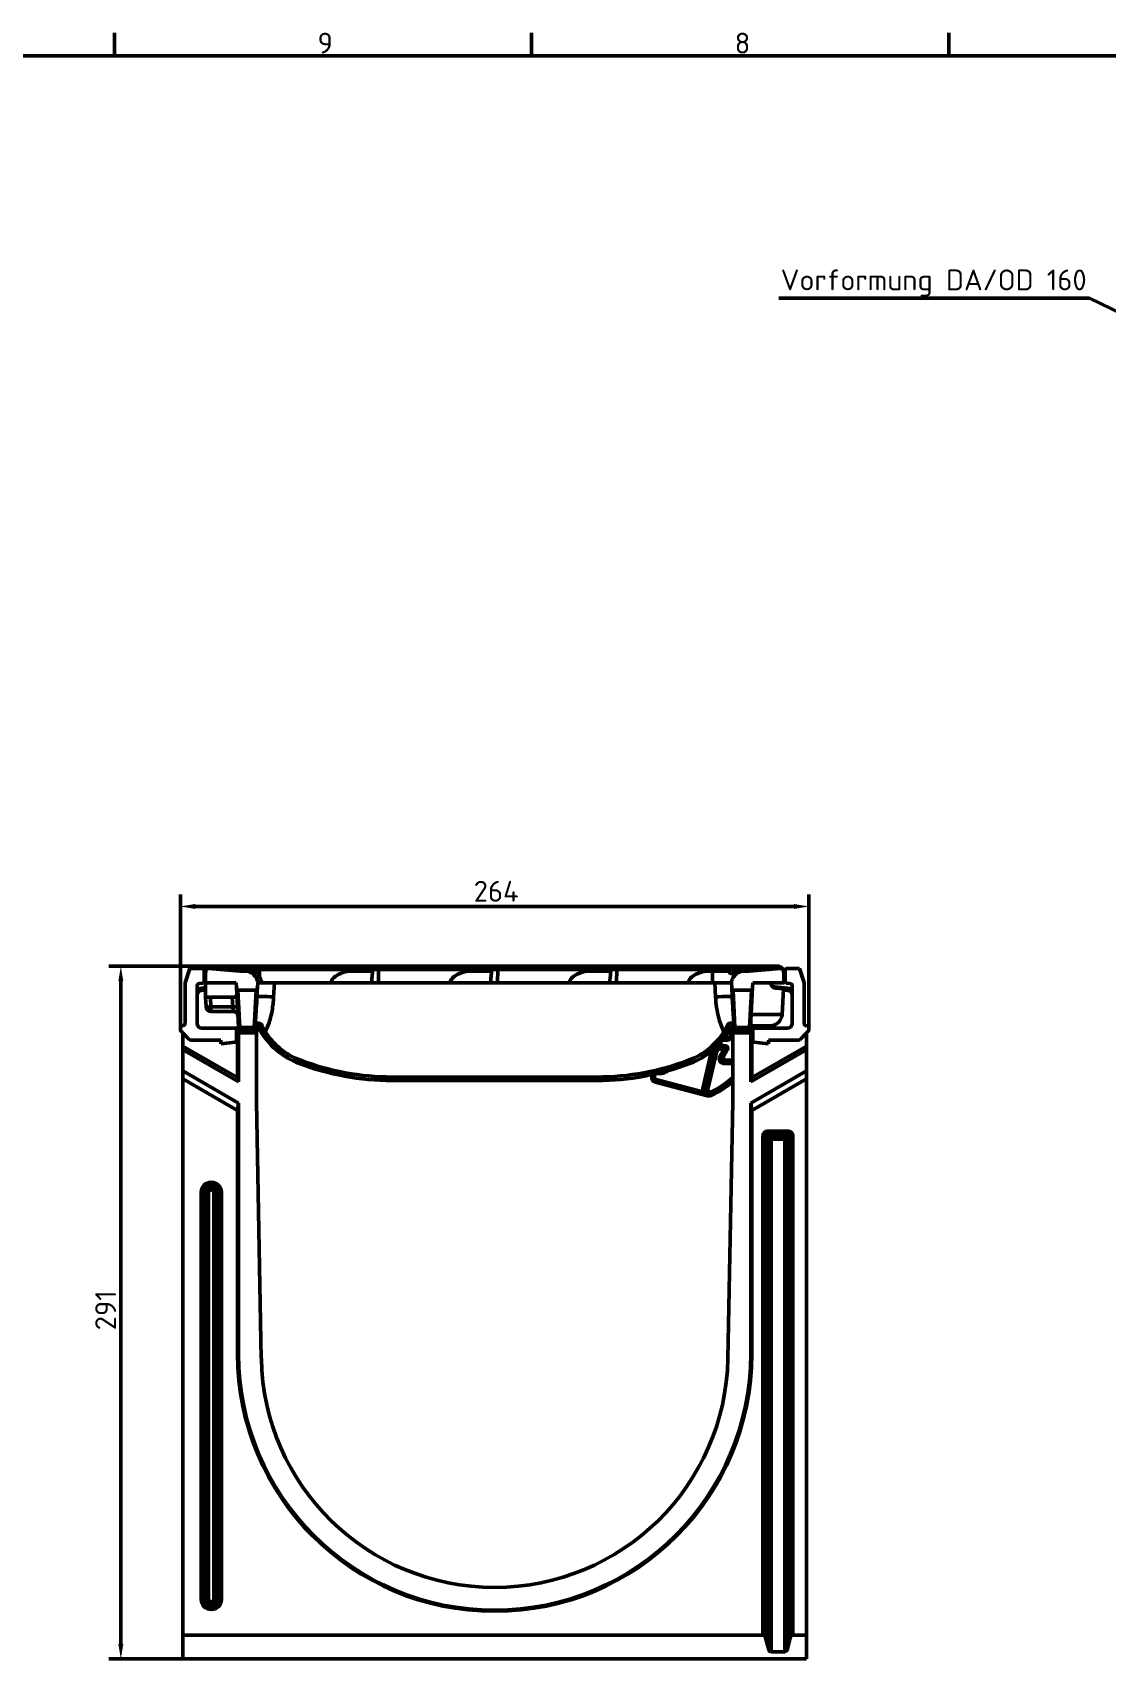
# Model space of a CAD drawing. Header units: millimetres. Extents: x 0 to 2774, y -40 to 1485.
# Drawn here: x 491 to 942, y 759 to 1445 of the extents above; entities that cross this region are included whole.
import ezdxf

# ---------------------------------------------------------------- set-up
doc = ezdxf.new("R2010")
doc.units = ezdxf.units.MM
doc.header["$LTSCALE"] = 2.5
doc.layers.get('0').update_dxf_attribs({"lineweight": 50})
doc.layers.get('Defpoints').update_dxf_attribs({"lineweight": 50})
for name, color, linetype, lineweight in [('Bemaßung (ISO)', 7, 'Continuous', 50), ('Rahmen (ISO)', 7, 'Continuous', 50), ('Sichtbar (ISO)', 7, 'Continuous', 50), ('Sichtbar schmal (ISO)', 7, 'Continuous', 50), ('Symbol (ISO)', 7, 'Continuous', 50)]:
    doc.layers.add(name, color=color, linetype=linetype, lineweight=lineweight)
doc.styles.add('Notiztext (DIN)', font='isocpeur.ttf')
doc.styles.add('TXT 3_5', font='isocpeur.ttf')
doc.dimstyles.new('Anrin Standard (DIN)', dxfattribs={"dimscale": 2.5, "dimtxt": 3.5, "dimasz": 2.5, "dimexe": 2, "dimexo": 0, "dimgap": 0.8, "dimtad": 1, "dimrnd": 1e-08, "dimtxsty": 'TXT 3_5', "dimcen": 0.09, "dimdle": 10, "dimclrd": 256, "dimclre": 256, "dimclrt": 256, "dimadec": 0, "dimazin": 2, "dimtfac": 0.714286, "dimtmove": 0, "dimatfit": 3, "dimfxl": 1, "dimtolj": 1, "dimlwd": -1, "dimlwe": -1, "dimarcsym": 0})

# ---------------------------------------------------------------- blocks, each defined once
blk = doc.blocks.new('Ränder Standardrahmen')
at = {"layer": 'Rahmen (ISO)'}
for p, q in [((210.25, 574), (210.25, 577.9)), ((280.33, 574), (280.33, 577.9)), ((350.42, 574), (350.42, 577.9))]:
    blk.add_line(p, q, dxfattribs=at)
at = {"layer": 'Rahmen (ISO)', "flags": 128}
blk.add_lwpolyline([(20, 20), (20, 574), (821, 574), (821, 20), (20, 20)], dxfattribs=at)
at = {"layer": 'Rahmen (ISO)', "char_height": 3.5, "attachment_point": 7, "style": 'Notiztext (DIN)'}
for s, insert in [('9', (244.37, 574.4)), ('8', (314.45, 574.4))]:
    blk.add_mtext(s, dxfattribs=dict(at, insert=insert))
blk = doc.blocks.new('*D38')
at = {"layer": 'Bemaßung (ISO)', "transparency": 16777216}
for p, q in [((553.3, 1027.04), (553.3, 1082.66)), ((559.55, 1077.66), (811.05, 1077.66)), ((817.3, 1027.04), (817.3, 1082.66))]:
    blk.add_line(p, q, dxfattribs=at)
for points in [[(559.55, 1078.7), (559.55, 1076.62), (553.3, 1077.66)], [(811.05, 1078.7), (811.05, 1076.62), (817.3, 1077.66)]]:
    blk.add_solid(points, dxfattribs=at)
at = {"layer": 'Defpoints', "color": 0, "transparency": 16777216}
for p in [(817.3, 1077.66), (553.3, 1027.04), (817.3, 1027.04)]:
    blk.add_point(p, dxfattribs=at)
at = {"layer": 'Bemaßung (ISO)', "transparency": 16777216, "insert": (676.52, 1088.41), "char_height": 8.75, "attachment_point": 1, "style": 'TXT 3_5'}
blk.add_mtext('\\A1;264', dxfattribs=at)
blk = doc.blocks.new('*D39')
at = {"layer": 'Bemaßung (ISO)', "transparency": 16777216}
for p, q in [((566.14, 1052.54), (523.3, 1052.54)), ((528.3, 1046.29), (528.3, 767.79)), ((554.3, 761.54), (523.3, 761.54))]:
    blk.add_line(p, q, dxfattribs=at)
for points in [[(527.25, 1046.29), (529.34, 1046.29), (528.3, 1052.54)], [(527.25, 767.79), (529.34, 767.79), (528.3, 761.54)]]:
    blk.add_solid(points, dxfattribs=at)
at = {"layer": 'Defpoints', "color": 0, "transparency": 16777216}
for p in [(566.14, 1052.54), (528.3, 761.54), (554.3, 761.54)]:
    blk.add_point(p, dxfattribs=at)
at = {"layer": 'Bemaßung (ISO)', "transparency": 16777216, "insert": (517.55, 899.58), "char_height": 8.75, "attachment_point": 1, "rotation": 90, "style": 'TXT 3_5'}
blk.add_mtext('\\A1;291', dxfattribs=at)
blk = doc.blocks.new('Führungslinientext1')
at = {"layer": 'Symbol (ISO)'}
h = blk.add_hatch(color=256, dxfattribs=at)
edge = h.paths.add_edge_path(flags=0)
edge.add_arc((423.55, 509.16), 0.625, 0, 360)
for p, q in [((321.88, 533.31), (371.56, 533.31)), ((374.06, 533.31), (371.56, 533.31)), ((421.3, 510.26), (374.06, 533.31)), ((421.3, 510.26), (422.99, 509.44))]:
    blk.add_line(p, q, dxfattribs=at)
blk.add_circle((423.55, 509.16), 0.625, dxfattribs=at)
at = {"layer": 'Symbol (ISO)', "insert": (322.18, 533.55), "char_height": 3.5, "attachment_point": 7, "style": 'Notiztext (DIN)'}
blk.add_mtext('Vorformung DA/OD 160', dxfattribs=at)

msp = doc.modelspace()

# ---------------------------------------------------------------- linework, layer by layer
at = {"layer": 'Sichtbar (ISO)'}
for p, q in [((555.322, 1045.617), (557.296, 1051.54)), ((557.296, 1051.54), (562.796, 1051.54)), ((564.049, 1050.999), (563.295, 1051.065)), ((563.296, 1051.04), (563.296, 1045.99)), ((563.941, 1050.627), (563.796, 1048.969)), ((563.796, 1045.54), (563.796, 1048.969)), ((565.084, 1052.101), (564.23, 1051.247)), ((578.296, 1050.54), (565.012, 1051.537)), ((566.144, 1052.54), (578.886, 1052.54)), ((580.328, 1050.54), (578.296, 1050.54)), ((578.886, 1052.54), (579.428, 1052.54)), ((579.428, 1052.54), (580.053, 1052.54)), ((580.053, 1052.54), (581.346, 1052.54)), ((584.059, 1050.54), (580.328, 1050.54)), ((580.922, 1051.171), (580.978, 1050.54)), ((581.346, 1052.54), (585.608, 1052.54)), ((584.114, 1051.171), (584.056, 1050.51)), ((585.608, 1052.54), (586.902, 1052.54)), ((586.902, 1052.54), (628.886, 1052.54)), ((634.059, 1050.54), (625.555, 1050.54)), ((628.886, 1052.54), (629.428, 1052.54)), ((629.428, 1052.54), (630.053, 1052.54)), ((630.053, 1052.54), (631.346, 1052.54)), ((630.922, 1051.171), (630.978, 1050.54)), ((631.346, 1052.54), (635.608, 1052.54)), ((634.114, 1051.171), (633.773, 1047.279)), ((635.608, 1052.54), (636.902, 1052.54)), ((636.902, 1052.54), (678.886, 1052.54)), ((684.059, 1050.54), (675.555, 1050.54)), ((678.886, 1052.54), (679.428, 1052.54)), ((679.428, 1052.54), (680.053, 1052.54)), ((680.053, 1052.54), (681.346, 1052.54)), ((680.922, 1051.171), (680.978, 1050.54)), ((681.346, 1052.54), (685.608, 1052.54)), ((684.114, 1051.171), (683.773, 1047.279)), ((685.608, 1052.54), (686.902, 1052.54)), ((686.902, 1052.54), (728.886, 1052.54)), ((734.059, 1050.54), (725.555, 1050.54)), ((728.886, 1052.54), (729.428, 1052.54)), ((729.428, 1052.54), (730.053, 1052.54)), ((730.053, 1052.54), (731.346, 1052.54)), ((730.922, 1051.171), (730.978, 1050.54)), ((731.346, 1052.54), (735.608, 1052.54)), ((734.114, 1051.171), (733.773, 1047.279)), ((735.608, 1052.54), (736.902, 1052.54)), ((736.902, 1052.54), (778.886, 1052.54)), ((776.796, 1050.54), (775.555, 1050.54)), ((784.059, 1050.54), (776.796, 1050.54)), ((778.886, 1052.54), (779.428, 1052.54)), ((779.428, 1052.54), (780.053, 1052.54)), ((780.053, 1052.54), (781.346, 1052.54)), ((780.922, 1051.171), (780.978, 1050.54)), ((781.346, 1052.54), (785.608, 1052.54)), ((784.114, 1051.171), (784.012, 1050.007)), ((785.608, 1052.54), (786.902, 1052.54)), ((786.902, 1052.54), (804.448, 1052.54)), ((790.264, 1050.54), (789.372, 1050.54)), ((792.296, 1050.54), (790.264, 1050.54)), ((805.58, 1051.537), (792.296, 1050.54)), ((806.362, 1051.247), (805.508, 1052.101)), ((807.297, 1051.065), (806.543, 1050.999)), ((806.796, 1048.969), (806.651, 1050.627)), ((806.796, 1045.54), (806.796, 1048.969)), ((807.296, 1045.99), (807.296, 1051.04)), ((807.796, 1051.54), (813.296, 1051.54)), ((813.296, 1051.54), (815.27, 1045.617)), ((555.296, 1028.54), (555.296, 1045.459)), ((560.296, 1044.325), (560.296, 1028.54)), ((562.848, 1045.493), (561.191, 1045.319)), ((562.122, 1042.913), (563.796, 1043.059)), ((562.122, 1042.394), (563.339, 1042.5)), ((563.796, 1045.54), (576.8, 1045.54)), ((563.796, 1039.54), (563.796, 1045.54)), ((576.8, 1045.54), (576.9, 1043.626)), ((576.9, 1043.626), (577.771, 1027.014)), ((577.45, 1042.478), (585.142, 1042.478)), ((585.491, 1039.806), (585.691, 1043.626)), ((585.691, 1043.626), (585.792, 1045.54)), ((585.792, 1045.54), (585.812, 1045.54)), ((585.812, 1045.54), (587.356, 1045.54)), ((587.356, 1045.54), (616.719, 1045.54)), ((616.719, 1045.54), (633.65, 1045.54)), ((633.65, 1045.54), (636.496, 1045.54)), ((636.496, 1045.54), (666.719, 1045.54)), ((666.719, 1045.54), (683.65, 1045.54)), ((683.65, 1045.54), (686.496, 1045.54)), ((686.496, 1045.54), (716.719, 1045.54)), ((716.719, 1045.54), (733.65, 1045.54)), ((733.65, 1045.54), (736.496, 1045.54)), ((736.496, 1045.54), (766.719, 1045.54)), ((766.719, 1045.54), (776.796, 1045.54)), ((776.796, 1045.54), (784.78, 1045.54)), ((784.78, 1045.54), (784.8, 1045.54)), ((784.8, 1045.54), (784.9, 1043.626)), ((784.9, 1043.626), (785.101, 1039.806)), ((785.45, 1042.478), (793.142, 1042.478)), ((792.821, 1027.014), (793.691, 1043.626)), ((793.691, 1043.626), (793.792, 1045.54)), ((793.792, 1045.54), (806.796, 1045.54)), ((801.296, 1045.54), (801.296, 1045.373)), ((803.122, 1043.381), (808.47, 1042.913)), ((806.044, 1032.279), (806.61, 1043.075)), ((806.796, 1043.059), (806.796, 1042.998)), ((807.252, 1042.5), (808.47, 1042.394)), ((809.4, 1045.319), (807.744, 1045.493)), ((810.296, 1028.54), (810.296, 1044.325)), ((815.296, 1045.459), (815.296, 1028.54)), ((563.796, 1039.54), (576.296, 1039.54)), ((563.901, 1039.54), (564.116, 1035.436)), ((576.296, 1039.54), (577.074, 1040.318)), ((566.113, 1033.54), (575.531, 1033.54)), ((553.296, 1025.747), (553.296, 1027.04)), ((557.149, 1021.687), (553.442, 1025.394)), ((553.796, 1027.54), (554.296, 1027.54)), ((557.149, 1021.687), (554.296, 1024.54)), ((554.296, 1019.015), (554.296, 1024.54)), ((570.296, 1021.54), (557.503, 1021.54)), ((570.296, 1021.54), (557.503, 1021.54)), ((562.296, 1026.54), (576.313, 1026.54)), ((570.296, 1019.964), (570.296, 1021.54)), ((570.296, 1019.964), (570.296, 1021.54)), ((576.76, 1026.54), (576.313, 1026.54)), ((577.704, 1026.54), (576.76, 1026.54)), ((576.815, 1021.099), (576.815, 1026.04)), ((576.815, 1024.54), (576.815, 1021.099)), ((576.815, 1024.54), (577.296, 1024.54)), ((577.296, 1024.54), (577.733, 1024.54)), ((577.296, 1005.736), (577.296, 1024.54)), ((584.796, 1026.54), (577.704, 1026.54)), ((577.733, 1024.54), (585.296, 1024.54)), ((577.733, 1024.54), (577.733, 1003.937)), ((584.866, 1027.873), (584.821, 1027.014)), ((585.296, 1024.54), (585.296, 1026.04)), ((585.296, 1024.54), (585.296, 995.54)), ((586.069, 1026.792), (586.704, 1025.693)), ((781.032, 1021.54), (782.348, 1021.54)), ((783.347, 1021.54), (782.348, 1021.54)), ((783.888, 1025.693), (784.523, 1026.792)), ((784.346, 1022.488), (784.576, 1026.877)), ((785.296, 1026.04), (785.296, 1024.54)), ((785.296, 1024.54), (792.858, 1024.54)), ((785.296, 995.54), (785.296, 1024.54)), ((785.726, 1027.873), (785.771, 1027.014)), ((792.888, 1026.54), (785.796, 1026.54)), ((801.051, 1027.54), (792.848, 1027.54)), ((792.858, 1024.54), (793.296, 1024.54)), ((792.858, 1003.937), (792.858, 1024.54)), ((793.832, 1026.54), (792.888, 1026.54)), ((793.296, 1024.54), (793.296, 1005.736)), ((793.296, 1024.54), (793.777, 1024.54)), ((793.777, 1026.04), (793.777, 1021.099)), ((793.777, 1021.099), (793.777, 1024.54)), ((794.279, 1026.54), (793.832, 1026.54)), ((794.279, 1026.54), (808.296, 1026.54)), ((800.296, 1021.54), (800.296, 1019.964)), ((813.089, 1021.54), (800.296, 1021.54)), ((813.089, 1021.54), (800.296, 1021.54)), ((800.296, 1021.54), (800.296, 1019.964)), ((817.149, 1025.394), (813.442, 1021.687)), ((816.296, 1024.54), (813.442, 1021.687)), ((816.296, 1027.54), (816.796, 1027.54)), ((816.296, 1019.015), (816.296, 1024.54)), ((817.296, 1027.04), (817.296, 1025.747)), ((554.296, 1017.468), (554.296, 1019.015)), ((554.296, 1019.015), (577.296, 1005.736)), ((554.296, 1008.562), (554.296, 1017.468)), ((577.733, 1003.937), (554.296, 1017.468)), ((576.365, 1020.602), (570.296, 1019.964)), ((576.365, 1020.602), (570.296, 1019.964)), ((781.429, 1014.538), (783.163, 1017.542)), ((781.935, 1018.831), (781.998, 1018.831)), ((781.998, 1018.831), (781.997, 1018.829)), ((781.998, 1018.831), (782.064, 1018.877)), ((782.285, 1019.033), (782.282, 1019.031)), ((782.298, 1019.04), (782.292, 1019.04)), ((816.296, 1017.468), (792.858, 1003.937)), ((793.296, 1005.736), (816.296, 1019.015)), ((800.296, 1019.964), (794.227, 1020.602)), ((800.296, 1019.964), (794.227, 1020.602)), ((816.296, 1019.015), (816.296, 1017.468)), ((816.296, 1017.468), (816.296, 1008.562)), ((554.296, 1005.229), (554.296, 1008.562)), ((554.296, 1008.562), (577.733, 995.031)), ((785.296, 1013.04), (782.294, 1013.04)), ((792.858, 995.031), (816.296, 1008.562)), ((816.296, 1008.562), (816.296, 1005.229)), ((554.296, 771.54), (554.296, 1005.229)), ((577.296, 991.95), (554.296, 1005.229)), ((577.296, 1005.736), (577.733, 1003.937)), ((642.296, 1004.54), (728.296, 1004.54)), ((751.296, 1006.972), (751.296, 1005.738)), ((752.792, 1003.805), (774.637, 998.145)), ((792.858, 1003.937), (793.296, 1005.736)), ((816.296, 1005.229), (793.296, 991.95)), ((816.296, 771.54), (816.296, 1005.229)), ((577.733, 995.031), (577.296, 991.95)), ((577.733, 995.031), (577.733, 889.54)), ((585.296, 995.54), (587.313, 887.707)), ((774.791, 998.111), (774.693, 998.296)), ((783.279, 887.707), (785.296, 995.54)), ((792.858, 889.54), (792.858, 995.031)), ((793.296, 991.95), (792.858, 995.031)), ((577.296, 889.54), (577.296, 991.95)), ((793.296, 991.95), (793.296, 889.54)), ((798.029, 771.54), (554.296, 771.54)), ((554.296, 771.54), (554.296, 761.54)), ((800.473, 765.281), (798.994, 770.799)), ((809.597, 770.799), (808.119, 765.281)), ((816.296, 771.54), (810.563, 771.54)), ((816.296, 761.54), (816.296, 771.54)), ((554.296, 761.54), (816.296, 761.54)), ((807.153, 764.54), (801.439, 764.54))]:
    msp.add_line(p, q, dxfattribs=at)
for centre, radius, start, end in [((562.796, 1051.04), 0.5, 0, 90), ((564.937, 1050.54), 1, 85.706972, 175), ((579.428, 1051.04), 1.5, 5, 90), ((580.053, 1051.04), 1.5, 90, 102.015976), ((585.608, 1051.04), 1.5, 90, 175), ((629.428, 1051.04), 1.5, 5, 90), ((630.053, 1051.04), 1.5, 90, 102.015976), ((635.608, 1051.04), 1.5, 90, 175), ((679.428, 1051.04), 1.5, 5, 90), ((680.053, 1051.04), 1.5, 90, 102.015976), ((685.608, 1051.04), 1.5, 90, 175), ((729.428, 1051.04), 1.5, 5, 90), ((730.053, 1051.04), 1.5, 90, 102.015976), ((735.608, 1051.04), 1.5, 90, 175), ((779.428, 1051.04), 1.5, 5, 90), ((780.053, 1051.04), 1.5, 90, 102.015976), ((785.608, 1051.04), 1.5, 90, 175), ((805.655, 1050.54), 1, 5, 94.293028), ((807.796, 1051.04), 0.5, 90, 180), ((555.796, 1045.459), 0.5, 161.565051, 180), ((561.296, 1044.325), 1, 96, 180), ((562.296, 1040.92), 2, 95, 180), ((562.296, 1040.401), 2, 95, 180), ((562.796, 1045.99), 0.5, 276, 0), ((563.296, 1042.998), 0.5, 275, 0), ((803.296, 1045.373), 2, 180, 265), ((807.296, 1042.998), 0.5, 180, 265), ((807.796, 1045.99), 0.5, 180, 264), ((808.296, 1040.92), 2, 0, 85), ((808.296, 1040.401), 2, 0, 85), ((809.296, 1044.325), 1, 0, 84), ((814.796, 1045.459), 0.5, 0, 18.434949), ((566.113, 1035.54), 2, 183, 270), ((554.296, 1028.54), 1, 270, 0), ((562.296, 1028.54), 2, 180, 270), ((575.531, 1031.54), 2, 3, 90), ((801.051, 1032.54), 5, 270, 357), ((808.296, 1028.54), 2, 270, 0), ((816.296, 1028.54), 1, 180, 270), ((553.796, 1027.04), 0.5, 90, 180), ((553.796, 1025.747), 0.5, 180, 225), ((557.503, 1022.04), 0.5, 225, 270), ((557.503, 1022.04), 0.5, 225, 270), ((578.27, 1027.04), 0.5, 183, 270), ((584.321, 1027.04), 0.5, 270, 357), ((584.796, 1026.04), 0.5, 0, 90), ((614.416, 1041.693), 32, 213.144014, 249.05757), ((756.175, 1041.693), 32, 290.94243, 326.855986), ((783.347, 1022.54), 1, 270, 357), ((785.796, 1026.04), 0.5, 90, 180), ((786.27, 1027.04), 0.5, 183, 270), ((792.321, 1027.04), 0.5, 270, 357), ((813.089, 1022.04), 0.5, 270, 315), ((813.089, 1022.04), 0.5, 270, 315), ((816.796, 1027.04), 0.5, 0, 90), ((816.796, 1025.747), 0.5, 315, 0), ((642.296, 1114.54), 110, 249.05757, 270), ((728.296, 1114.54), 110, 270, 290.94243), ((759.477, 1034.591), 40, 294.592556, 310.201809), ((685.296, 889.54), 108, 180, 0), ((685.296, 889.54), 107.563, 180, 0), ((685.296, 889.54), 98, 181.07166, 358.92834), ((798.029, 770.54), 1, 15, 90), ((810.563, 770.54), 1, 90, 165), ((801.439, 765.54), 1, 195, 270), ((807.153, 765.54), 1, 270, 345)]:
    msp.add_arc(centre, radius, start, end, dxfattribs=at)
for centre, major_axis, ratio, start_param, end_param in [((577.4, 1043.652), (0.062, -1.174), 0.4253191, 4.712389, 6.260899), ((585.192, 1043.652), (-0.062, -1.174), 0.4253191, 0.0222863, 1.5707963), ((785.4, 1043.652), (0.062, -1.174), 0.4253191, 4.712389, 6.260899), ((793.192, 1043.652), (-0.062, -1.174), 0.4253191, 0.0222863, 1.5707963), ((576.313, 1026.04), (0.502, 0), 0.9961947, 0, 1.5707963), ((794.279, 1026.04), (-0.502, 0), 0.9961947, 4.712389, 6.2831853), ((576.313, 1021.099), (0.499, 0.052), 0.9961529, 4.712389, 6.1788655), ((576.313, 1021.099), (0.499, 0.052), 0.9961529, 4.712389, 6.1788655), ((782.3, 1022.044), (-2.127, -2.127), 0.9972647, 6.147276, 7.0672139), ((781.93, 1017.829), (0.871, 0.503), 0.9945517, 0.9828008, 1.0448287), ((780.312, 1016.895), (-4.975, -3.844), 0.0867432, 4.2385629, 4.3005908), ((779.75, 1019.495), (-10.409, -6.997), 0.1449024, 1.6972358, 1.7181934), ((782.294, 1018.039), (0.871, 0.503), 0.9945517, 5.2383566, 7.328014), ((794.279, 1021.099), (-0.499, 0.052), 0.9961529, 0.1043198, 1.5707963), ((794.279, 1021.099), (-0.499, 0.052), 0.9961529, 0.1043198, 1.5707963), ((782.298, 1014.042), (0.871, 0.503), 0.9945517, 2.096764, 4.1864213), ((753.299, 1005.742), (-1.585, -1.227), 0.9978114, 5.6256055, 6.9407651), ((775.034, 999.239), (0.339, 0.945), 0.0521919, 2.6019485, 3.0939844)]:
    msp.add_ellipse(centre, major_axis=major_axis, ratio=ratio, start_param=start_param, end_param=end_param, dxfattribs=at)
for points, knots in [([(566.144, 1052.54), (566.143, 1052.54), (566.141, 1052.54), (565.954, 1052.54), (565.763, 1052.505), (565.394, 1052.355), (565.225, 1052.243), (565.084, 1052.101)], [-0.1736043, -0.1736043, -0.1736043, -0.1736043, -0.17287888, -0.17287888, -0.08700626, -0.08700626, 0, 0, 0, 0]), ([(585.812, 1045.54), (585.794, 1045.729), (585.767, 1045.922), (585.656, 1046.475), (585.545, 1046.831), (585.285, 1047.458), (585.112, 1047.787), (584.701, 1048.403), (584.462, 1048.688), (583.981, 1049.169), (583.695, 1049.407), (583.079, 1049.819), (582.749, 1049.991), (582.121, 1050.251), (581.765, 1050.362), (581.039, 1050.507), (580.668, 1050.54), (580.328, 1050.54)], [1.67800327, 1.67800327, 1.67800327, 1.67800327, 1.7314696, 1.7314696, 1.83323738, 1.83323738, 1.93510245, 1.93510245, 2.03696753, 2.03696753, 2.13889218, 2.13889218, 2.24081682, 2.24081682, 2.34274106, 2.34274106, 2.44466529, 2.44466529, 2.44466529, 2.44466529]), ([(586.541, 1048.071), (586.31, 1048.427), (586.05, 1048.756), (585.496, 1049.36), (585.207, 1049.624), (584.7, 1050.036), (584.488, 1050.184), (584.174, 1050.398), (584.079, 1050.461), (584.057, 1050.501), (584.056, 1050.506), (584.056, 1050.51)], [-0.63329191, -0.63329191, -0.63329191, -0.63329191, -0.50508909, -0.50508909, -0.37047539, -0.37047539, -0.24771256, -0.24771256, -0.12447132, -0.12447132, -0.10715775, -0.10715775, -0.10715775, -0.10715775]), ([(625.555, 1050.54), (624.592, 1050.54), (623.554, 1050.41), (621.295, 1049.845), (620.074, 1049.364), (618.356, 1048.29), (617.606, 1047.688), (617.031, 1046.779), (616.908, 1046.534), (616.754, 1046.034), (616.717, 1045.781), (616.719, 1045.54)], [3.485316, 3.485316, 3.485316, 3.485316, 3.8312275, 3.8312275, 4.2428686, 4.2428686, 4.5039478, 4.5039478, 4.5816976, 4.5816976, 4.6534636, 4.6534636, 4.6534636, 4.6534636]), ([(675.555, 1050.54), (674.592, 1050.54), (673.554, 1050.41), (671.295, 1049.845), (670.074, 1049.364), (668.356, 1048.29), (667.606, 1047.688), (667.031, 1046.779), (666.908, 1046.534), (666.754, 1046.034), (666.717, 1045.781), (666.719, 1045.54)], [3.485316, 3.485316, 3.485316, 3.485316, 3.8312275, 3.8312275, 4.2428686, 4.2428686, 4.5039478, 4.5039478, 4.5816976, 4.5816976, 4.6534636, 4.6534636, 4.6534636, 4.6534636]), ([(725.555, 1050.54), (724.592, 1050.54), (723.554, 1050.41), (721.295, 1049.845), (720.074, 1049.364), (718.356, 1048.29), (717.606, 1047.688), (717.031, 1046.779), (716.908, 1046.534), (716.754, 1046.034), (716.717, 1045.781), (716.719, 1045.54)], [3.485316, 3.485316, 3.485316, 3.485316, 3.8312275, 3.8312275, 4.2428686, 4.2428686, 4.5039478, 4.5039478, 4.5816976, 4.5816976, 4.6534636, 4.6534636, 4.6534636, 4.6534636]), ([(775.555, 1050.54), (774.592, 1050.54), (773.554, 1050.41), (771.295, 1049.845), (770.074, 1049.364), (768.356, 1048.29), (767.606, 1047.688), (767.031, 1046.779), (766.908, 1046.534), (766.754, 1046.034), (766.717, 1045.781), (766.719, 1045.54)], [3.485316, 3.485316, 3.485316, 3.485316, 3.8312275, 3.8312275, 4.2428686, 4.2428686, 4.5039478, 4.5039478, 4.5816976, 4.5816976, 4.6534636, 4.6534636, 4.6534636, 4.6534636]), ([(786.576, 1050.011), (786.312, 1049.912), (786.055, 1049.808), (785.525, 1049.605), (785.252, 1049.509), (784.793, 1049.419), (784.61, 1049.416), (784.265, 1049.501), (784.143, 1049.609), (784.026, 1049.812), (784.004, 1049.91), (784.012, 1050.007)], [-0.73449224, -0.73449224, -0.73449224, -0.73449224, -0.64825933, -0.64825933, -0.54719099, -0.54719099, -0.45836789, -0.45836789, -0.34416788, -0.34416788, -0.25930202, -0.25930202, -0.25930202, -0.25930202]), ([(790.264, 1050.54), (789.924, 1050.54), (789.553, 1050.507), (788.826, 1050.362), (788.471, 1050.251), (787.843, 1049.991), (787.513, 1049.819), (786.897, 1049.407), (786.61, 1049.169), (786.13, 1048.688), (785.891, 1048.403), (785.48, 1047.787), (785.306, 1047.458), (785.046, 1046.831), (784.935, 1046.475), (784.825, 1045.922), (784.798, 1045.729), (784.78, 1045.54)], [0.81473835, 0.81473835, 0.81473835, 0.81473835, 0.91666259, 0.91666259, 1.01858683, 1.01858683, 1.12051147, 1.12051147, 1.22243612, 1.22243612, 1.3243012, 1.3243012, 1.42616627, 1.42616627, 1.52793405, 1.52793405, 1.58140038, 1.58140038, 1.58140038, 1.58140038]), ([(789.372, 1050.54), (788.473, 1050.54), (787.582, 1050.37), (786.682, 1050.051), (786.629, 1050.031), (786.576, 1050.011)], [-0.52212681, -0.52212681, -0.52212681, -0.52212681, -0.25051168, -0.25051168, -0.23341068, -0.23341068, -0.23341068, -0.23341068]), ([(805.508, 1052.101), (805.371, 1052.238), (805.215, 1052.341), (804.859, 1052.498), (804.655, 1052.54), (804.451, 1052.54), (804.449, 1052.54), (804.448, 1052.54)], [-0.14747102, -0.14747102, -0.14747102, -0.14747102, -0.07970014, -0.07970014, 0, 0, 0.00068904, 0.00068904, 0.00068904, 0.00068904]), ([(587.356, 1045.54), (587.333, 1046.083), (587.222, 1046.613), (586.9, 1047.452), (586.736, 1047.772), (586.541, 1048.071)], [-0.55428354, -0.55428354, -0.55428354, -0.55428354, -0.39044752, -0.39044752, -0.28104472, -0.28104472, -0.28104472, -0.28104472]), ([(633.65, 1045.54), (633.691, 1046.072), (633.72, 1046.617), (633.765, 1047.178), (633.769, 1047.229), (633.773, 1047.279)], [0.04336489, 0.04336489, 0.04336489, 0.04336489, 0.19996601, 0.19996601, 0.21576062, 0.21576062, 0.21576062, 0.21576062]), ([(683.65, 1045.54), (683.691, 1046.072), (683.72, 1046.617), (683.765, 1047.178), (683.769, 1047.229), (683.773, 1047.279)], [0.04336489, 0.04336489, 0.04336489, 0.04336489, 0.19996601, 0.19996601, 0.21576062, 0.21576062, 0.21576062, 0.21576062]), ([(733.65, 1045.54), (733.691, 1046.072), (733.72, 1046.617), (733.765, 1047.178), (733.769, 1047.229), (733.773, 1047.279)], [0.04336489, 0.04336489, 0.04336489, 0.04336489, 0.19996601, 0.19996601, 0.21576062, 0.21576062, 0.21576062, 0.21576062]), ([(584.866, 1027.873), (584.868, 1027.925), (584.863, 1027.982), (584.829, 1028.136), (584.791, 1028.234), (584.741, 1028.338), (584.74, 1028.34), (584.739, 1028.341)], [0.089422659, 0.089422659, 0.089422659, 0.089422659, 0.112933997, 0.112933997, 0.147812845, 0.147812845, 0.148236767, 0.148236767, 0.148236767, 0.148236767]), ([(785.852, 1028.341), (785.852, 1028.34), (785.851, 1028.338), (785.8, 1028.234), (785.763, 1028.136), (785.729, 1027.982), (785.723, 1027.925), (785.726, 1027.873)], [-0.000573441, -0.000573441, -0.000573441, -0.000573441, 0, 0, 0.047180777, 0.047180777, 0.078984678, 0.078984678, 0.078984678, 0.078984678]), ([(584.848, 1027.54), (584.997, 1027.532), (585.149, 1027.502), (585.481, 1027.377), (585.662, 1027.267), (585.913, 1027.023), (585.999, 1026.913), (586.069, 1026.792)], [0.15830203, 0.15830203, 0.15830203, 0.15830203, 0.27065141, 0.27065141, 0.40946061, 0.40946061, 0.49621636, 0.49621636, 0.49621636, 0.49621636]), ([(586.704, 1025.693), (586.776, 1025.567), (586.85, 1025.442), (586.999, 1025.191), (587.075, 1025.066), (587.151, 1024.941), (587.228, 1024.817), (587.306, 1024.692), (587.463, 1024.444), (587.542, 1024.32), (587.623, 1024.197)], [0, 0, 0, 0, 0.04205953, 0.04205953, 0.08411906, 0.08411906, 0.08411906, 0.12617859, 0.12617859, 0.16823811, 0.16823811, 0.16823811, 0.16823811]), ([(782.969, 1024.197), (783.13, 1024.443), (783.287, 1024.692), (783.594, 1025.191), (783.743, 1025.442), (783.888, 1025.693)], [0, 0, 0, 0, 0.08411906, 0.08411906, 0.16823811, 0.16823811, 0.16823811, 0.16823811]), ([(784.523, 1026.792), (784.644, 1027.001), (784.814, 1027.175), (785.124, 1027.378), (785.254, 1027.437), (785.384, 1027.477), (785.464, 1027.501), (785.546, 1027.519), (785.666, 1027.535), (785.705, 1027.538), (785.743, 1027.54)], [0, 0, 0, 0, 0.15047705, 0.15047705, 0.24810811, 0.24810811, 0.24810811, 0.30861702, 0.30861702, 0.33791408, 0.33791408, 0.33791408, 0.33791408]), ([(782.064, 1018.877), (782.064, 1018.877), (782.065, 1018.878), (782.066, 1018.879), (782.067, 1018.879), (782.067, 1018.88)], [0.0000000036, 0.0000000036, 0.0000000036, 0.0000000036, 0.0028467792, 0.0028467792, 0.0046553839, 0.0046553839, 0.0046553839, 0.0046553839]), ([(776.123, 998.219), (775.884, 998.11), (775.626, 998.048), (775.117, 998.029), (774.87, 998.065), (774.637, 998.145)], [0, 0, 0, 0, 0.07881063, 0.07881063, 0.15298355, 0.15298355, 0.15298355, 0.15298355]), ([(774.791, 998.111), (774.782, 998.113), (774.773, 998.116), (774.745, 998.122), (774.727, 998.127), (774.684, 998.136), (774.659, 998.141), (774.637, 998.145)], [-0.10044306, -0.10044306, -0.10044306, -0.10044306, -0.095644877, -0.095644877, -0.085126877, -0.085126877, -0.068087736, -0.068087736, -0.068087736, -0.068087736]), ([(774.718, 998.437), (774.728, 998.476), (774.735, 998.507), (774.746, 998.56), (774.748, 998.58), (774.747, 998.591)], [0, 0, 0, 0, 0.022964162, 0.022964162, 0.048694446, 0.048694446, 0.048694446, 0.048694446])]:
    msp.add_open_spline(points, degree=3, knots=knots, dxfattribs=at)
for points in [[(782.067, 1018.88), (782.068, 1018.88), (782.068, 1018.881), (782.069, 1018.881)], [(774.747, 998.591), (774.748, 998.578), (774.749, 998.565), (774.75, 998.552)], [(774.75, 998.552), (774.76, 998.396), (774.774, 998.248), (774.791, 998.111)]]:
    msp.add_open_spline(points, degree=3, dxfattribs=at)
at = {"layer": 'Sichtbar schmal (ISO)'}
for p, q in [((563.296, 1050.531), (563.928, 1050.476)), ((579.881, 1051.171), (569.894, 1051.171)), ((579.881, 1051.171), (579.918, 1050.54)), ((580.922, 1051.171), (579.881, 1051.171)), ((581.041, 1051.171), (580.922, 1051.171)), ((581.041, 1051.171), (581.03, 1050.54)), ((584.114, 1051.171), (581.041, 1051.171)), ((586.596, 1051.171), (584.114, 1051.171)), ((586.596, 1051.171), (586.541, 1048.071)), ((629.881, 1051.171), (586.596, 1051.171)), ((629.881, 1051.171), (629.918, 1050.54)), ((630.922, 1051.171), (629.881, 1051.171)), ((631.041, 1051.171), (630.922, 1051.171)), ((631.041, 1051.171), (631.03, 1050.54)), ((634.114, 1051.171), (631.041, 1051.171)), ((636.596, 1051.171), (634.114, 1051.171)), ((636.596, 1051.171), (636.496, 1045.54)), ((679.881, 1051.171), (636.596, 1051.171)), ((679.881, 1051.171), (679.918, 1050.54)), ((680.922, 1051.171), (679.881, 1051.171)), ((681.041, 1051.171), (680.922, 1051.171)), ((681.041, 1051.171), (681.03, 1050.54)), ((684.114, 1051.171), (681.041, 1051.171)), ((686.596, 1051.171), (684.114, 1051.171)), ((686.596, 1051.171), (686.496, 1045.54)), ((729.881, 1051.171), (686.596, 1051.171)), ((729.881, 1051.171), (729.918, 1050.54)), ((730.922, 1051.171), (729.881, 1051.171)), ((731.041, 1051.171), (730.922, 1051.171)), ((731.041, 1051.171), (731.03, 1050.54)), ((734.114, 1051.171), (731.041, 1051.171)), ((736.596, 1051.171), (734.114, 1051.171)), ((736.596, 1051.171), (736.496, 1045.54)), ((779.881, 1051.171), (736.596, 1051.171)), ((776.796, 1050.54), (776.796, 1045.54)), ((779.881, 1051.171), (779.918, 1050.54)), ((780.922, 1051.171), (779.881, 1051.171)), ((781.041, 1051.171), (780.922, 1051.171)), ((781.041, 1051.171), (781.03, 1050.54)), ((784.114, 1051.171), (781.041, 1051.171)), ((786.596, 1051.171), (784.114, 1051.171)), ((786.596, 1051.171), (786.576, 1050.011)), ((800.698, 1051.171), (786.596, 1051.171)), ((806.664, 1050.476), (807.296, 1050.531)), ((563.796, 1043.506), (562.207, 1043.367)), ((563.425, 1042.998), (562.207, 1042.892)), ((563.425, 1043.027), (563.425, 1042.998)), ((563.425, 1042.998), (563.796, 1042.998)), ((578.27, 1026.827), (577.45, 1042.478)), ((585.142, 1042.478), (584.321, 1026.827)), ((592.482, 1039.684), (592.788, 1045.54)), ((777.803, 1045.54), (778.11, 1039.684)), ((786.27, 1026.827), (785.45, 1042.478)), ((793.142, 1042.478), (792.321, 1026.827)), ((801.667, 1045.329), (801.667, 1045.54)), ((808.385, 1043.367), (803.036, 1043.835)), ((806.796, 1042.998), (807.166, 1042.998)), ((807.166, 1042.998), (807.166, 1043.027)), ((808.384, 1042.892), (807.166, 1042.998)), ((566.113, 1035.436), (565.898, 1039.54)), ((566.113, 1035.436), (566.113, 1033.54)), ((575.332, 1035.436), (566.113, 1035.436)), ((575.117, 1039.54), (575.332, 1035.436)), ((575.531, 1033.54), (575.332, 1035.436)), ((793.097, 1032.279), (806.044, 1032.279)), ((576.815, 1026.04), (577.258, 1026.04)), ((577.258, 1026.04), (577.73, 1026.04)), ((577.258, 1026.04), (577.258, 1024.54)), ((577.73, 1026.04), (584.822, 1026.04)), ((577.73, 1024.54), (577.73, 1026.04)), ((584.321, 1026.827), (578.27, 1026.827)), ((578.27, 1026.827), (578.27, 1026.54)), ((584.321, 1026.54), (584.321, 1026.827)), ((584.822, 1026.04), (585.296, 1026.04)), ((584.822, 1026.04), (584.822, 1024.54)), ((782.348, 1022.488), (781.772, 1022.488)), ((782.393, 1023.346), (782.348, 1022.488)), ((782.348, 1021.54), (782.348, 1022.488)), ((785.296, 1026.04), (785.77, 1026.04)), ((785.77, 1026.04), (792.862, 1026.04)), ((785.77, 1024.54), (785.77, 1026.04)), ((786.27, 1026.827), (786.27, 1026.54)), ((792.321, 1026.827), (786.27, 1026.827)), ((792.321, 1026.54), (792.321, 1026.827)), ((792.862, 1026.04), (793.334, 1026.04)), ((792.862, 1026.04), (792.862, 1024.54)), ((793.334, 1024.54), (793.334, 1026.04)), ((793.334, 1026.04), (793.777, 1026.04)), ((776.459, 1016.942), (772.751, 1001.182)), ((773.723, 1000.954), (777.555, 1017.241)), ((777.642, 1017.131), (773.883, 1001.153)), ((774.855, 1000.924), (778.614, 1016.902)), ((776.978, 1017.377), (777.555, 1017.241)), ((777.555, 1017.241), (777.642, 1017.131)), ((778.614, 1016.902), (777.642, 1017.131)), ((779.023, 1018.724), (778.912, 1019.176)), ((779.586, 1018.671), (779.495, 1018.786)), ((781.658, 1018.671), (779.586, 1018.671)), ((779.586, 1017.672), (779.586, 1018.671)), ((779.586, 1017.672), (781.658, 1017.672)), ((781.658, 1017.672), (779.924, 1014.668)), ((779.924, 1014.668), (780.789, 1014.169)), ((780.789, 1014.169), (782.523, 1017.173)), ((781.935, 1018.831), (781.658, 1018.671)), ((781.658, 1018.671), (781.658, 1017.672)), ((781.658, 1017.672), (782.523, 1017.173)), ((782.282, 1019.031), (782.292, 1019.04)), ((782.298, 1019.04), (782.285, 1019.033)), ((782.523, 1017.173), (783.163, 1017.542)), ((755.419, 1007.937), (755.419, 1007.482)), ((781.429, 1014.538), (780.789, 1014.169)), ((781.653, 1012.671), (782.294, 1013.04)), ((781.653, 1012.671), (781.653, 1011.672)), ((785.296, 1012.671), (781.653, 1012.671)), ((781.653, 1011.672), (785.296, 1011.672)), ((642.296, 1004.54), (642.296, 1005.988)), ((728.296, 1005.988), (642.296, 1005.988)), ((728.296, 1004.54), (728.296, 1005.988)), ((751.456, 1005.862), (751.296, 1005.738)), ((751.456, 1007.006), (751.456, 1005.862)), ((752.454, 1005.862), (751.456, 1005.862)), ((752.454, 1005.862), (752.454, 1007.226)), ((752.792, 1003.805), (752.952, 1003.929)), ((753.203, 1004.895), (752.952, 1003.929)), ((752.952, 1003.929), (774.693, 998.296)), ((772.743, 999.833), (753.203, 1004.895)), ((753.564, 1007.482), (755.419, 1007.482)), ((772.751, 1001.182), (773.723, 1000.954)), ((773.883, 1001.153), (774.855, 1000.924)), ((772.743, 999.833), (773.714, 1000.05)), ((776.695, 998.896), (776.261, 999.796)), ((798.029, 981.376), (798.994, 981.376)), ((798.029, 981.376), (798.029, 771.54)), ((798.994, 770.799), (798.994, 981.376)), ((798.994, 981.376), (800.473, 979.897)), ((799.96, 982.342), (799.96, 983.308)), ((808.631, 983.308), (799.96, 983.308)), ((799.96, 982.342), (808.631, 982.342)), ((801.439, 980.863), (799.96, 982.342)), ((801.439, 979.897), (801.439, 980.863)), ((807.153, 980.863), (801.439, 980.863)), ((808.631, 982.342), (807.153, 980.863)), ((807.153, 980.863), (807.153, 979.897)), ((808.119, 979.897), (809.597, 981.376)), ((808.631, 983.308), (808.631, 982.342)), ((809.597, 981.376), (810.563, 981.376)), ((809.597, 981.376), (809.597, 770.799)), ((810.563, 771.54), (810.563, 981.376)), ((800.473, 979.897), (801.439, 979.897)), ((800.473, 979.897), (800.473, 765.281)), ((801.439, 764.54), (801.439, 979.897)), ((801.439, 979.897), (807.153, 979.897)), ((807.153, 979.897), (808.119, 979.897)), ((807.153, 979.897), (807.153, 764.54)), ((808.119, 765.281), (808.119, 979.897)), ((562.029, 957.54), (562.029, 786.54)), ((562.029, 957.54), (562.994, 957.54)), ((562.994, 786.54), (562.994, 957.54)), ((562.994, 957.54), (564.205, 957.54)), ((565.171, 957.54), (564.205, 957.54)), ((564.205, 957.54), (564.205, 786.54)), ((565.171, 786.54), (565.171, 957.54)), ((568.387, 957.54), (567.421, 957.54)), ((567.421, 957.54), (567.421, 786.54)), ((568.387, 786.54), (568.387, 957.54)), ((569.597, 957.54), (568.387, 957.54)), ((569.597, 957.54), (570.563, 957.54)), ((569.597, 957.54), (569.597, 786.54)), ((570.563, 786.54), (570.563, 957.54)), ((577.296, 889.54), (577.733, 889.54)), ((793.296, 889.54), (792.858, 889.54)), ((562.994, 786.54), (562.029, 786.54)), ((562.994, 786.54), (564.205, 786.54)), ((564.205, 786.54), (565.171, 786.54)), ((568.387, 786.54), (567.421, 786.54)), ((569.597, 786.54), (568.387, 786.54)), ((569.597, 786.54), (570.563, 786.54))]:
    msp.add_line(p, q, dxfattribs=at)
for centre, radius, start, end in [((562.425, 1040.877), 2.5, 95, 148.382498), ((562.425, 1040.401), 2.5, 95, 122.469902), ((803.167, 1045.329), 1.5, 180, 265), ((808.166, 1040.401), 2.5, 57.530098, 85), ((808.167, 1040.877), 2.5, 31.617502, 85), ((614.416, 1041.641), 30.5, 213.144014, 249.05757), ((756.175, 1041.641), 30.5, 290.94243, 326.855986), ((642.296, 1114.488), 108.5, 249.05757, 270), ((728.296, 1114.488), 108.5, 270, 290.94243), ((759.477, 1034.591), 38.632, 295.751196, 311.939299), ((759.477, 1034.591), 39.63, 295.751196, 310.654915), ((566.296, 957.54), 4.267, 0, 180), ((566.296, 957.54), 3.301, 0, 180), ((566.296, 957.54), 2.091, 0, 180), ((566.296, 957.54), 1.125, 0, 180), ((566.296, 786.54), 4.267, 180, 0), ((566.296, 786.54), 3.301, 180, 0), ((566.296, 786.54), 2.091, 180, 0), ((566.296, 786.54), 1.125, 180, 0)]:
    msp.add_arc(centre, radius, start, end, dxfattribs=at)
for centre, major_axis, ratio, start_param, end_param in [((578.886, 1051.04), (0, 1.5), 0.6663372, 4.7996554, 6.2831853), ((581.346, 1051.04), (0, 1.5), 0.2042397, 0, 1.4835299), ((586.902, 1051.04), (0, 1.5), 0.2042397, 0, 1.4835299), ((628.886, 1051.04), (0, 1.5), 0.6663372, 4.7996554, 6.2831853), ((631.346, 1051.04), (0, 1.5), 0.2042397, 0, 1.4835299), ((636.902, 1051.04), (0, 1.5), 0.2042397, 0, 1.4835299), ((678.886, 1051.04), (0, 1.5), 0.6663372, 4.7996554, 6.2831853), ((681.346, 1051.04), (0, 1.5), 0.2042397, 0, 1.4835299), ((686.902, 1051.04), (0, 1.5), 0.2042397, 0, 1.4835299), ((728.886, 1051.04), (0, 1.5), 0.6663372, 4.7996554, 6.2831853), ((731.346, 1051.04), (0, 1.5), 0.2042397, 0, 1.4835299), ((736.902, 1051.04), (0, 1.5), 0.2042397, 0, 1.4835299), ((778.886, 1051.04), (0, 1.5), 0.6663372, 4.7996554, 6.2831853), ((781.346, 1051.04), (0, 1.5), 0.2042397, 0, 1.4835299), ((786.902, 1051.04), (0, 1.5), 0.2042397, 0, 1.4835299), ((562.078, 1043.411), (0.044, -0.498), 0.2507591, 0, 1.4612817), ((562.078, 1042.892), (0.044, -0.498), 0.2578998, 0, 1.5482368), ((563.296, 1042.998), (0.044, -0.498), 0.2578998, 0, 1.5482368), ((801.796, 1045.373), (-0.5, 0), 0.0902057, 0, 1.3100164), ((803.165, 1043.879), (-0.044, -0.498), 0.2507591, 4.8219036, 6.2831853), ((807.296, 1042.998), (-0.044, -0.498), 0.2578998, 4.7349485, 6.2831853), ((808.514, 1042.892), (-0.044, -0.498), 0.2578998, 4.7349485, 6.2831853), ((808.514, 1043.411), (-0.044, -0.498), 0.2507591, 4.8219036, 6.2831853), ((566.113, 1035.54), (-1.997, -0.105), 0.0522644, 0, 1.5680573), ((575.332, 1035.331), (1.997, 0.105), 0.0522644, 0, 1.5680573), ((592.482, 1039.439), (-6.99, 0.366), 0.0348517, 4.7142155, 6.2831853), ((778.11, 1039.439), (6.99, 0.366), 0.0348517, 0, 1.5689698), ((576.76, 1026.04), (0, 0.5), 0.9961947, 4.712389, 6.2831853), ((577.704, 1026.04), (0, 0.5), 0.052336, 4.712389, 6.2831853), ((578.27, 1027.04), (-0.499, -0.026), 0.4253191, 0, 1.54851), ((584.321, 1027.04), (0.499, -0.026), 0.4253191, 4.7346753, 6.2831853), ((584.796, 1026.04), (0, 0.5), 0.052336, 4.712389, 6.2831853), ((587.368, 1027.542), (-1.299, -0.75), 0.2695781, 0, 1.7264495), ((588.003, 1026.443), (-1.299, -0.75), 0.1717445, 0, 1.6476104), ((588.879, 1025.017), (-1.256, -0.82), 0.0292266, 0, 1.551714), ((781.713, 1025.017), (1.256, -0.82), 0.0292266, 4.7314713, 6.2831853), ((782.346, 1022.54), (-2, 0.052), 0.0261143, 1.5728506, 3.1409079), ((782.589, 1026.443), (1.299, -0.75), 0.1717445, 4.6355749, 6.2831853), ((783.224, 1027.542), (1.299, -0.75), 0.2695781, 4.5567358, 6.2831853), ((785.796, 1026.04), (0, 0.5), 0.052336, 0, 1.5707963), ((786.27, 1027.04), (-0.499, -0.026), 0.4253191, 0, 1.54851), ((792.321, 1027.04), (0.499, -0.026), 0.4253191, 4.7346753, 6.2831853), ((792.888, 1026.04), (0, 0.5), 0.052336, 0, 1.5707963), ((793.832, 1026.04), (0, 0.5), 0.9961947, 0, 1.5707963), ((779.506, 1016.776), (-1.247, 1.575), 0.9955578, 5.8544616, 6.9519532), ((779.589, 1016.671), (-1.242, 1.568), 0.9999975, 5.6144174, 6.9519532), ((779.589, 1016.671), (-0.622, 0.786), 0.9977727, 5.6144174, 6.9519532), ((779.495, 1019.785), (0.014, -1), 0.2542117, 4.9722977, 6.2290452), ((781.663, 1013.675), (-1.742, -1.005), 0.9945517, 5.2383566, 7.328014), ((782.143, 1021.887), (-2.131, -2.131), 0.9954519, 6.1508557, 7.0462563), ((781.658, 1017.672), (-0.5, 0.866), 0.9945517, 3.6675603, 5.7572177), ((603.515, 1013.208), (-0.536, -1.401), 0.0124807, 0, 1.5381965), ((755.413, 1010.486), (1.816, -2.396), 0.9978449, 5.635691, 6.5043942), ((767.077, 1013.208), (0.536, -1.401), 0.0124807, 4.7449888, 6.2831853), ((781.663, 1013.675), (-0.88, -0.508), 0.9838602, 5.2383566, 7.328014), ((753.456, 1005.864), (-1.582, -1.224), 0.9999976, 5.6256055, 6.9407651), ((753.456, 1005.864), (-0.793, -0.613), 0.9978114, 5.6256055, 6.9407651), ((800.099, 981.237), (-1.512, 1.512), 0.9351131, 5.5313059, 7.0350647), ((800.099, 981.237), (-0.851, 0.851), 0.8307956, 5.5313059, 7.0350647), ((801.439, 979.897), (-0.707, -0.707), 0.9351131, 3.9605096, 5.4642684), ((807.153, 979.897), (-0.707, 0.707), 0.9351131, 3.9605096, 5.4642684), ((808.493, 981.237), (1.512, 1.512), 0.9351131, 5.5313059, 7.0350647), ((808.493, 981.237), (0.851, 0.851), 0.8307956, 5.5313059, 7.0350647)]:
    msp.add_ellipse(centre, major_axis=major_axis, ratio=ratio, start_param=start_param, end_param=end_param, dxfattribs=at)
for points, knots in [([(585.491, 1039.806), (585.405, 1038.168), (585.311, 1036.518), (585.107, 1033.254), (584.998, 1031.637), (584.834, 1029.489), (584.787, 1028.909), (584.739, 1028.341)], [1.3493705, 1.3493705, 1.3493705, 1.3493705, 1.9328864, 1.9328864, 2.5163968, 2.5163968, 2.7333771, 2.7333771, 2.7333771, 2.7333771]), ([(588.879, 1024.965), (588.922, 1025.041), (588.964, 1025.118), (589.531, 1026.164), (589.966, 1027.188), (590.995, 1030.049), (591.468, 1031.947), (592.162, 1035.792), (592.38, 1037.743), (592.482, 1039.684)], [-2.8715763, -2.8715763, -2.8715763, -2.8715763, -2.8453591, -2.8453591, -2.5163968, -2.5163968, -1.9328864, -1.9328864, -1.3493705, -1.3493705, -1.3493705, -1.3493705]), ([(778.11, 1039.684), (778.267, 1036.689), (778.689, 1033.688), (779.867, 1029.251), (780.381, 1027.716), (781.255, 1025.823), (781.475, 1025.388), (781.713, 1024.965)], [1.3493705, 1.3493705, 1.3493705, 1.3493705, 2.2494709, 2.2494709, 2.7273717, 2.7273717, 2.8731275, 2.8731275, 2.8731275, 2.8731275]), ([(785.852, 1028.341), (785.851, 1028.359), (785.849, 1028.377), (785.743, 1029.643), (785.645, 1030.955), (785.384, 1034.737), (785.233, 1037.279), (785.101, 1039.806)], [-2.7343488, -2.7343488, -2.7343488, -2.7343488, -2.7273717, -2.7273717, -2.2494709, -2.2494709, -1.3493705, -1.3493705, -1.3493705, -1.3493705]), ([(587.769, 1027.313), (587.668, 1027.541), (587.536, 1027.748), (587.144, 1028.2), (586.853, 1028.396), (586.234, 1028.627), (585.9, 1028.658), (585.295, 1028.578), (585.015, 1028.487), (584.739, 1028.341)], [-0.49621636, -0.49621636, -0.49621636, -0.49621636, -0.40946061, -0.40946061, -0.27065141, -0.27065141, -0.12541862, -0.12541862, 0, 0, 0, 0]), ([(785.852, 1028.341), (785.653, 1028.447), (785.451, 1028.524), (785.032, 1028.624), (784.815, 1028.644), (784.46, 1028.619), (784.324, 1028.596), (784.19, 1028.558), (783.974, 1028.496), (783.762, 1028.395), (783.263, 1028.033), (782.998, 1027.709), (782.823, 1027.313)], [-0.49621623, -0.49621623, -0.49621623, -0.49621623, -0.40543128, -0.40543128, -0.30861702, -0.30861702, -0.24810811, -0.24810811, -0.24810811, -0.15047705, -0.15047705, 0, 0, 0, 0]), ([(588.231, 1026.278), (588.153, 1026.451), (588.075, 1026.624), (587.921, 1026.969), (587.845, 1027.141), (587.769, 1027.313)], [-0.13017606, -0.13017606, -0.13017606, -0.13017606, -0.06508803, -0.06508803, 0, 0, 0, 0]), ([(588.879, 1024.965), (588.821, 1025.071), (588.765, 1025.179), (588.653, 1025.395), (588.598, 1025.504), (588.544, 1025.614), (588.49, 1025.723), (588.437, 1025.834), (588.332, 1026.055), (588.281, 1026.166), (588.231, 1026.278)], [-0.16823811, -0.16823811, -0.16823811, -0.16823811, -0.12617859, -0.12617859, -0.08411906, -0.08411906, -0.08411906, -0.04205953, -0.04205953, 0, 0, 0, 0]), ([(782.361, 1026.278), (782.26, 1026.055), (782.156, 1025.833), (781.94, 1025.395), (781.828, 1025.178), (781.713, 1024.965)], [-0.16823811, -0.16823811, -0.16823811, -0.16823811, -0.08411906, -0.08411906, 0, 0, 0, 0]), ([(782.823, 1027.313), (782.747, 1027.141), (782.67, 1026.969), (782.516, 1026.624), (782.439, 1026.451), (782.361, 1026.278)], [-0.13017606, -0.13017606, -0.13017606, -0.13017606, -0.06508803, -0.06508803, 0, 0, 0, 0]), ([(779.023, 1018.724), (779.078, 1018.738), (779.134, 1018.749), (779.241, 1018.767), (779.292, 1018.773), (779.374, 1018.781), (779.405, 1018.783), (779.456, 1018.785), (779.476, 1018.786), (779.495, 1018.786)], [-0.072251419, -0.072251419, -0.072251419, -0.072251419, -0.046602165, -0.046602165, -0.023481711, -0.023481711, -0.009031427, -0.009031427, 0, 0, 0, 0]), ([(782.067, 1018.88), (781.235, 1018.877), (780.464, 1019.126), (779.845, 1019.36), (779.652, 1019.432), (779.471, 1019.504), (779.297, 1019.571)], [0.00015074, 0.00015074, 0.00015074, 0.00015074, 0.23583442, 0.23583442, 0.23583442, 0.3094143, 0.3094143, 0.3094143, 0.3094143]), ([(779.495, 1018.786), (779.724, 1018.789), (779.944, 1018.794), (780.157, 1018.799), (780.305, 1018.803), (780.449, 1018.807), (780.588, 1018.812), (780.658, 1018.814), (780.727, 1018.816), (780.794, 1018.819), (780.902, 1018.823), (781.007, 1018.827), (781.11, 1018.831), (781.274, 1018.838), (781.433, 1018.845), (781.587, 1018.853), (781.749, 1018.861), (781.907, 1018.869), (782.064, 1018.877)], [-0.31629952, -0.31629952, -0.31629952, -0.31629952, -0.24573319, -0.24573319, -0.24573319, -0.19658655, -0.19658655, -0.19658655, -0.17201323, -0.17201323, -0.17201323, -0.13269592, -0.13269592, -0.13269592, -0.06978822, -0.06978822, -0.06978822, -0.00368015, -0.00368015, -0.00368015, -0.00368015]), ([(772.751, 1001.182), (772.738, 1001.127), (772.726, 1001.072), (772.7, 1000.927), (772.689, 1000.836), (772.669, 1000.601), (772.667, 1000.456), (772.685, 1000.15), (772.707, 999.99), (772.743, 999.833)], [-0.13584831, -0.13584831, -0.13584831, -0.13584831, -0.11886727, -0.11886727, -0.09169761, -0.09169761, -0.04822615, -0.04822615, 0, 0, 0, 0]), ([(773.714, 1000.05), (773.691, 1000.155), (773.676, 1000.262), (773.665, 1000.467), (773.666, 1000.564), (773.68, 1000.722), (773.689, 1000.782), (773.706, 1000.88), (773.714, 1000.917), (773.723, 1000.954)], [0, 0, 0, 0, 0.04822615, 0.04822615, 0.09169761, 0.09169761, 0.11886727, 0.11886727, 0.13584831, 0.13584831, 0.13584831, 0.13584831]), ([(773.883, 1001.153), (773.855, 1001.118), (773.827, 1001.083), (773.773, 1001.017), (773.748, 1000.985), (773.723, 1000.954)], [-0.9117377, -0.9117377, -0.9117377, -0.9117377, -0.80076327, -0.80076327, -0.69972718, -0.69972718, -0.69972718, -0.69972718]), ([(773.883, 1001.153), (773.764, 1000.64), (773.858, 1000.075), (774.403, 999.22), (774.813, 998.913), (775.56, 998.696), (775.867, 998.678), (776.346, 998.759), (776.527, 998.816), (776.695, 998.896)], [-0.2237716, -0.2237716, -0.2237716, -0.2237716, -0.14433268, -0.14433268, -0.07272577, -0.07272577, -0.02797145, -0.02797145, 0, 0, 0, 0]), ([(776.261, 999.796), (776.177, 999.755), (776.086, 999.726), (775.845, 999.685), (775.691, 999.693), (775.317, 999.801), (775.112, 999.954), (774.84, 1000.383), (774.794, 1000.666), (774.855, 1000.924)], [0, 0, 0, 0, 0.02797145, 0.02797145, 0.07272577, 0.07272577, 0.14433268, 0.14433268, 0.2237716, 0.2237716, 0.2237716, 0.2237716]), ([(772.743, 999.833), (772.989, 999.426), (773.444, 999.041), (774.002, 998.745), (774.218, 998.631), (774.451, 998.527), (774.718, 998.437)], [-0.57521541, -0.57521541, -0.57521541, -0.57521541, -0.35137691, -0.35137691, -0.35137691, -0.26476005, -0.26476005, -0.26476005, -0.26476005]), ([(774.747, 998.591), (774.404, 998.775), (774.15, 999.055), (773.958, 999.403), (773.849, 999.599), (773.764, 999.821), (773.714, 1000.05)], [0.28457968, 0.28457968, 0.28457968, 0.28457968, 0.47022157, 0.47022157, 0.47022157, 0.57521541, 0.57521541, 0.57521541, 0.57521541]), ([(776.123, 998.219), (776.126, 998.223), (776.129, 998.226), (776.196, 998.305), (776.26, 998.381), (776.366, 998.505), (776.406, 998.553), (776.467, 998.625), (776.487, 998.649), (776.54, 998.712), (776.572, 998.75), (776.635, 998.825), (776.665, 998.861), (776.695, 998.896)], [0.20140768, 0.20140768, 0.20140768, 0.20140768, 0.21152237, 0.21152237, 0.45326223, 0.45326223, 0.60434964, 0.60434964, 0.67989334, 0.67989334, 0.80076327, 0.80076327, 0.9117377, 0.9117377, 0.9117377, 0.9117377])]:
    msp.add_open_spline(points, degree=3, knots=knots, dxfattribs=at)

# ---------------------------------------------------------------- block references
at = {"xscale": 2.5, "yscale": 2.5, "zscale": 2.5}
msp.add_blockref('Ränder Standardrahmen', (0, 0), dxfattribs=at)
at = {"layer": 'Symbol (ISO)', "xscale": 2.5, "yscale": 2.5, "zscale": 2.5}
msp.add_blockref('Führungslinientext1', (0, 0), dxfattribs=at)

# ---------------------------------------------------------------- dimensions: what is measured, and where the dimension line sits
at = {"layer": 'Bemaßung (ISO)'}
dim = msp.add_linear_dim(base=(817.296, 1077.662), p1=(553.296, 1027.04), p2=(817.296, 1027.04), dimstyle='Anrin Standard (DIN)', override={"dimgap": 0.8, "dimdec": 2, "dimtol": 0, "dimlim": 0, "dimtp": 0, "dimtm": 0, "dimtdec": 2, "dimtofl": 0, "dimatfit": 1}, dxfattribs=at)
dim.commit()
dim.dimension.update_dxf_attribs({"geometry": '*D38', "text_midpoint": (685.271, 1077.662), "dimtype": 160})
dim = msp.add_linear_dim(base=(528.296, 761.54), p1=(566.144, 1052.54), p2=(554.296, 761.54), angle=90, dimstyle='Anrin Standard (DIN)', override={"dimgap": 0.8, "dimdec": 2, "dimtol": 0, "dimlim": 0, "dimtp": 0, "dimtm": 0, "dimtdec": 2, "dimtofl": 0, "dimatfit": 1}, dxfattribs=at)
dim.commit()
dim.dimension.update_dxf_attribs({"geometry": '*D39', "text_midpoint": (528.296, 907.015), "dimtype": 160})

doc.saveas('drawing.dxf')
